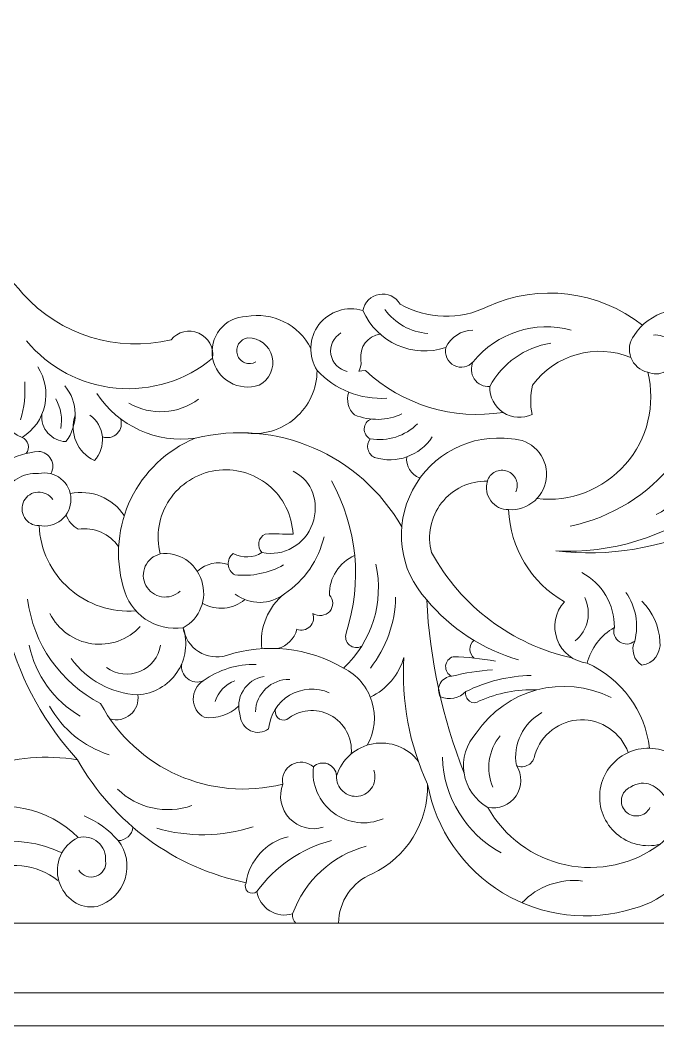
# Model space of a CAD drawing. Header units: millimetres. Extents: x 4868 to 5114, y 1819 to 2091.
# Drawn here: x 4953 to 4991.7, y 1968.7 to 2029.7 of the extents above; entities that cross this region are included whole.
import ezdxf

# ---------------------------------------------------------------- set-up
doc = ezdxf.new("R2010")
doc.units = ezdxf.units.MM
doc.header["$MEASUREMENT"] = 0
doc.layers.add('SITARA ALL', color=18, linetype='Continuous', true_color=0x000000)

msp = doc.modelspace()

# ---------------------------------------------------------------- linework, layer by layer
at = {"layer": 'SITARA ALL', "lineweight": 9}
for points, knots in [([(4869.73, 2090.695), (4869.73, 2090.695), (5113.73, 2090.695), (5113.73, 2090.695), (5113.73, 2090.695), (5113.73, 1968.695), (5113.73, 1968.695), (5113.73, 1968.695), (4869.73, 1968.695), (4869.73, 1968.695), (4869.73, 1968.695), (4869.73, 2090.695), (4869.73, 2090.695)], [0, 0, 0, 0, 0.25, 0.25, 0.25, 0.5, 0.5, 0.5, 0.75, 0.75, 0.75, 1, 1, 1, 1]), ([(5094.771, 2004.786), (5094.771, 2004.786), (5094.771, 1999.964), (5094.771, 1999.964), (5094.771, 1999.964), (5111.73, 1999.964), (5111.73, 1999.964), (5111.73, 1999.964), (5111.73, 2088.695), (5111.73, 2088.695), (5111.73, 2088.695), (4911.73, 2088.695), (4911.73, 2088.695), (4911.73, 2088.695), (4911.73, 2070.506), (4911.73, 2070.506), (4911.73, 2070.506), (4911.73, 2054.471), (4911.73, 2054.471), (4914.204, 2052.694), (4917.278, 2051.965), (4920.286, 2052.441), (4924.31, 2052.737), (4928.354, 2052.229), (4932.179, 2050.947), (4935.232, 2049.904), (4938.3, 2048.907), (4941.384, 2047.956), (4946.814, 2046.225), (4952.709, 2048.526), (4955.52, 2053.484), (4956.196, 2054.515), (4956.406, 2055.783), (4956.1, 2056.977), (4955.794, 2058.171), (4955.006, 2059.178), (4953.918, 2059.757), (4952.83, 2060.336), (4951.548, 2060.431), (4950.387, 2060.018), (4949.226, 2059.605), (4948.294, 2058.729), (4947.816, 2057.593), (4947.547, 2056.831), (4947.642, 2055.989), (4948.075, 2055.307), (4948.507, 2054.624), (4949.223, 2054.179), (4950.027, 2054.097), (4950.83, 2054.016), (4951.626, 2054.307), (4952.187, 2054.888), (4952.748, 2055.469), (4953.012, 2056.27), (4952.902, 2057.07), (4952.939, 2057.535), (4952.722, 2057.984), (4952.334, 2058.243), (4951.946, 2058.502), (4951.453, 2058.534), (4951.037, 2058.323), (4950.621, 2058.111), (4950.352, 2057.691), (4950.334, 2057.225), (4950.315, 2056.759), (4950.545, 2056.322), (4950.943, 2056.078)], [0, 0, 0, 0, 0.043478, 0.043478, 0.043478, 0.086957, 0.086957, 0.086957, 0.130435, 0.130435, 0.130435, 0.173913, 0.173913, 0.173913, 0.217391, 0.217391, 0.217391, 0.26087, 0.26087, 0.26087, 0.304348, 0.304348, 0.304348, 0.347826, 0.347826, 0.347826, 0.391304, 0.391304, 0.391304, 0.434783, 0.434783, 0.434783, 0.478261, 0.478261, 0.478261, 0.521739, 0.521739, 0.521739, 0.565217, 0.565217, 0.565217, 0.608696, 0.608696, 0.608696, 0.652174, 0.652174, 0.652174, 0.695652, 0.695652, 0.695652, 0.73913, 0.73913, 0.73913, 0.782609, 0.782609, 0.782609, 0.826087, 0.826087, 0.826087, 0.869565, 0.869565, 0.869565, 0.913043, 0.913043, 0.913043, 1, 1, 1, 1]), ([(4888.688, 2054.604), (4888.688, 2054.604), (4888.688, 2059.426), (4888.688, 2059.426), (4888.688, 2059.426), (4871.73, 2059.426), (4871.73, 2059.426), (4871.73, 2059.426), (4871.73, 1970.695), (4871.73, 1970.695), (4871.73, 1970.695), (5071.73, 1970.695), (5071.73, 1970.695), (5071.73, 1970.695), (5071.73, 1988.884), (5071.73, 1988.884), (5071.73, 1988.884), (5071.73, 2004.92), (5071.73, 2004.92), (5069.255, 2006.696), (5066.182, 2007.425), (5063.173, 2006.949), (5059.149, 2006.653), (5055.106, 2007.161), (5051.28, 2008.443), (5048.227, 2009.487), (5045.159, 2010.484), (5042.075, 2011.434), (5036.645, 2013.166), (5030.75, 2010.864), (5027.939, 2005.906), (5027.264, 2004.875), (5027.053, 2003.607), (5027.359, 2002.413), (5027.665, 2001.219), (5028.453, 2000.212), (5029.541, 1999.633), (5030.629, 1999.054), (5031.911, 1998.959), (5033.072, 1999.372), (5034.234, 1999.785), (5035.165, 2000.661), (5035.643, 2001.797), (5035.912, 2002.559), (5035.817, 2003.402), (5035.384, 2004.084), (5034.952, 2004.766), (5034.236, 2005.211), (5033.433, 2005.293), (5032.629, 2005.375), (5031.833, 2005.083), (5031.272, 2004.502), (5030.711, 2003.921), (5030.447, 2003.12), (5030.557, 2002.32), (5030.52, 2001.855), (5030.738, 2001.406), (5031.125, 2001.147), (5031.513, 2000.888), (5032.006, 2000.856), (5032.422, 2001.067), (5032.838, 2001.279), (5033.107, 2001.699), (5033.126, 2002.165), (5033.144, 2002.631), (5032.914, 2003.068), (5032.516, 2003.312)], [0, 0, 0, 0, 0.043478, 0.043478, 0.043478, 0.086957, 0.086957, 0.086957, 0.130435, 0.130435, 0.130435, 0.173913, 0.173913, 0.173913, 0.217391, 0.217391, 0.217391, 0.26087, 0.26087, 0.26087, 0.304348, 0.304348, 0.304348, 0.347826, 0.347826, 0.347826, 0.391304, 0.391304, 0.391304, 0.434783, 0.434783, 0.434783, 0.478261, 0.478261, 0.478261, 0.521739, 0.521739, 0.521739, 0.565217, 0.565217, 0.565217, 0.608696, 0.608696, 0.608696, 0.652174, 0.652174, 0.652174, 0.695652, 0.695652, 0.695652, 0.73913, 0.73913, 0.73913, 0.782609, 0.782609, 0.782609, 0.826087, 0.826087, 0.826087, 0.869565, 0.869565, 0.869565, 0.913043, 0.913043, 0.913043, 1, 1, 1, 1]), ([(4953.363, 2010.249), (4954.721, 2008.607), (4956.677, 2007.574), (4958.799, 2007.376), (4960.921, 2007.179), (4963.027, 2007.828), (4964.665, 2009.191), (4964.756, 2009.83), (4964.409, 2010.451), (4963.816, 2010.707), (4963.224, 2010.964), (4962.548, 2010.81), (4962.145, 2010.305), (4958.859, 2009.512), (4955.4, 2010.587), (4953.14, 2013.101), (4951.929, 2014.77), (4949.665, 2015.277), (4947.856, 2014.285), (4946.048, 2013.293), (4945.165, 2011.377), (4945.922, 2009.458), (4946.263, 2008.845), (4946.842, 2008.401), (4947.522, 2008.23), (4948.202, 2008.06), (4948.919, 2008.176), (4949.509, 2008.555), (4950.099, 2008.935), (4950.505, 2009.541), (4950.632, 2010.23), (4950.759, 2010.92), (4950.597, 2011.628), (4950.181, 2012.193), (4949.886, 2012.49), (4949.476, 2012.645), (4949.058, 2012.618), (4948.64, 2012.59), (4948.256, 2012.385), (4948.003, 2012.051), (4947.749, 2011.717), (4947.653, 2011.29), (4947.739, 2010.88), (4947.824, 2010.47), (4948.081, 2010.118), (4948.447, 2009.914)], [0, 0, 0, 0, 0.0625, 0.0625, 0.0625, 0.125, 0.125, 0.125, 0.1875, 0.1875, 0.1875, 0.25, 0.25, 0.25, 0.3125, 0.3125, 0.3125, 0.375, 0.375, 0.375, 0.4375, 0.4375, 0.4375, 0.5, 0.5, 0.5, 0.5625, 0.5625, 0.5625, 0.625, 0.625, 0.625, 0.6875, 0.6875, 0.6875, 0.75, 0.75, 0.75, 0.8125, 0.8125, 0.8125, 0.875, 0.875, 0.875, 1, 1, 1, 1]), ([(4990.758, 2011.19), (4988.083, 2013.289), (4984.466, 2013.728), (4981.368, 2012.328), (4979.678, 2011.491), (4977.683, 2011.547), (4976.042, 2012.475), (4975.783, 2012.918), (4975.276, 2013.151), (4974.772, 2013.061), (4974.267, 2012.971), (4973.875, 2012.587), (4973.786, 2012.082), (4974.639, 2010.149), (4976.815, 2009.176), (4978.823, 2009.834)], [0, 0, 0, 0, 0.166667, 0.166667, 0.166667, 0.333333, 0.333333, 0.333333, 0.5, 0.5, 0.5, 0.666667, 0.666667, 0.666667, 1, 1, 1, 1]), ([(4994.605, 2011.83), (4993.039, 2012.544), (4991.188, 2012.013), (4990.242, 2010.575), (4989.956, 2010.187), (4989.885, 2009.681), (4990.055, 2009.23), (4990.224, 2008.779), (4990.606, 2008.445), (4991.077, 2008.342), (4991.414, 2008.19), (4991.803, 2008.205), (4992.128, 2008.381), (4992.453, 2008.558), (4992.676, 2008.873), (4992.732, 2009.239), (4992.788, 2009.604), (4992.67, 2009.975), (4992.413, 2010.24), (4992.156, 2010.506), (4991.792, 2010.637), (4991.425, 2010.593)], [0, 0, 0, 0, 0.125, 0.125, 0.125, 0.25, 0.25, 0.25, 0.375, 0.375, 0.375, 0.5, 0.5, 0.5, 0.625, 0.625, 0.625, 0.75, 0.75, 0.75, 1, 1, 1, 1]), ([(4970.628, 2009.775), (4969.897, 2011.225), (4968.3, 2012.019), (4966.704, 2011.724), (4966.079, 2011.704), (4965.493, 2011.412), (4965.101, 2010.924), (4964.71, 2010.437), (4964.55, 2009.806), (4964.665, 2009.191), (4964.78, 2008.576), (4965.158, 2008.042), (4965.7, 2007.729), (4966.241, 2007.416), (4966.889, 2007.355), (4967.479, 2007.562), (4968.114, 2007.877), (4968.443, 2008.591), (4968.271, 2009.278), (4968.098, 2009.965), (4967.509, 2010.44), (4966.801, 2010.417), (4966.57, 2010.387), (4966.365, 2010.255), (4966.241, 2010.057), (4966.118, 2009.86), (4966.089, 2009.618), (4966.163, 2009.398), (4966.237, 2009.177), (4966.406, 2009), (4966.623, 2008.917), (4966.841, 2008.833), (4967.083, 2008.851), (4967.286, 2008.966)], [0, 0, 0, 0, 0.083333, 0.083333, 0.083333, 0.166667, 0.166667, 0.166667, 0.25, 0.25, 0.25, 0.333333, 0.333333, 0.333333, 0.416667, 0.416667, 0.416667, 0.5, 0.5, 0.5, 0.583333, 0.583333, 0.583333, 0.666667, 0.666667, 0.666667, 0.75, 0.75, 0.75, 0.833333, 0.833333, 0.833333, 1, 1, 1, 1]), ([(4966.596, 2004.665), (4967.7, 2004.497), (4968.823, 2004.819), (4969.67, 2005.547), (4970.517, 2006.275), (4971.004, 2007.33), (4971.004, 2008.447), (4970.456, 2009.306), (4970.501, 2010.416), (4971.117, 2011.229), (4971.732, 2012.041), (4972.81, 2012.377), (4973.786, 2012.082)], [0, 0, 0, 0, 0.2, 0.2, 0.2, 0.4, 0.4, 0.4, 0.6, 0.6, 0.6, 1, 1, 1, 1]), ([(4972.455, 2010.721), (4972, 2010.455), (4971.757, 2009.935), (4971.845, 2009.415), (4971.933, 2008.895), (4972.322, 2008.486), (4972.84, 2008.384)], [0, 0, 0, 0, 0.333333, 0.333333, 0.333333, 1, 1, 1, 1]), ([(4974.831, 2010.655), (4974.079, 2010.547), (4973.556, 2009.852), (4973.66, 2009.099), (4973.765, 2008.347), (4973.181, 2008.346), (4973.934, 2008.447), (4976.183, 2006.357), (4979.267, 2005.418), (4982.299, 2005.902)], [0, 0, 0, 0, 0.25, 0.25, 0.25, 0.5, 0.5, 0.5, 1, 1, 1, 1]), ([(4980.451, 2010.898), (4979.75, 2010.879), (4979.121, 2010.468), (4978.823, 2009.834), (4978.719, 2009.4), (4978.927, 2008.952), (4979.326, 2008.752), (4979.724, 2008.551), (4980.194, 2008.635), (4980.48, 2008.977), (4980.314, 2008.641), (4980.341, 2008.242), (4980.549, 2007.931), (4980.758, 2007.62), (4981.113, 2007.443), (4981.486, 2007.469), (4982.237, 2008.879), (4983.608, 2009.853), (4985.185, 2010.1)], [0, 0, 0, 0, 0.142857, 0.142857, 0.142857, 0.285714, 0.285714, 0.285714, 0.428571, 0.428571, 0.428571, 0.571429, 0.571429, 0.571429, 0.714286, 0.714286, 0.714286, 1, 1, 1, 1]), ([(4990.053, 2009.231), (4987.916, 2010.111), (4985.456, 2009.422), (4984.09, 2007.558), (4983.94, 2006.978), (4983.929, 2006.37), (4984.061, 2005.785), (4983.495, 2005.512), (4982.827, 2005.556), (4982.301, 2005.899), (4981.774, 2006.242), (4981.466, 2006.841), (4981.486, 2007.469)], [0, 0, 0, 0, 0.2, 0.2, 0.2, 0.4, 0.4, 0.4, 0.6, 0.6, 0.6, 1, 1, 1, 1]), ([(4991.596, 1999.702), (4994.905, 2001.579), (4997.185, 2004.852), (4997.795, 2008.608), (4997.955, 2009.154), (4998.484, 2009.505), (4999.048, 2009.44), (4999.613, 2009.376), (5000.051, 2008.86), (5000.083, 2008.293), (4998.436, 2001.668), (4992.309, 1997.142), (4985.491, 1997.501), (4991.959, 1996.736), (4998.29, 1999.732), (5001.792, 2005.223)], [0, 0, 0, 0, 0.166667, 0.166667, 0.166667, 0.333333, 0.333333, 0.333333, 0.5, 0.5, 0.5, 0.666667, 0.666667, 0.666667, 1, 1, 1, 1]), ([(4953.354, 2003.41), (4953.472, 2003.567), (4953.511, 2003.769), (4953.462, 2003.959), (4953.413, 2004.148), (4953.281, 2004.305), (4953.101, 2004.384), (4953.801, 2004.823), (4954.294, 2005.524), (4954.471, 2006.33), (4954.648, 2007.137), (4954.496, 2007.977), (4954.045, 2008.668)], [0, 0, 0, 0, 0.2, 0.2, 0.2, 0.4, 0.4, 0.4, 0.6, 0.6, 0.6, 1, 1, 1, 1]), ([(4984.348, 2000.672), (4986.373, 2000.443), (4988.381, 2001.221), (4989.722, 2002.755), (4991.064, 2004.288), (4991.573, 2006.366), (4991.077, 2008.342)], [0, 0, 0, 0, 0.333333, 0.333333, 0.333333, 1, 1, 1, 1]), ([(4954.298, 2005.785), (4954.258, 2005.37), (4954.391, 2004.957), (4954.667, 2004.644), (4954.943, 2004.331), (4955.334, 2004.147), (4955.751, 2004.134), (4956.532, 2005.132), (4956.508, 2006.539), (4955.69, 2007.507)], [0, 0, 0, 0, 0.25, 0.25, 0.25, 0.5, 0.5, 0.5, 1, 1, 1, 1]), ([(4957.639, 2007.046), (4958.942, 2005.067), (4961.263, 2004.014), (4963.61, 2004.338), (4960.07, 2002.879), (4958.188, 1999.002), (4959.241, 1995.321), (4959.627, 1993.673), (4961.207, 1992.595), (4962.881, 1992.839), (4963.179, 1991.926), (4963.038, 1990.927), (4962.5, 1990.132), (4961.962, 1989.337), (4961.08, 1988.834), (4960.121, 1988.772), (4960.193, 1988.323), (4960.026, 1987.869), (4959.681, 1987.574), (4959.336, 1987.278), (4958.858, 1987.185), (4958.425, 1987.325)], [0, 0, 0, 0, 0.125, 0.125, 0.125, 0.25, 0.25, 0.25, 0.375, 0.375, 0.375, 0.5, 0.5, 0.5, 0.625, 0.625, 0.625, 0.75, 0.75, 0.75, 1, 1, 1, 1]), ([(4972.93, 2007.127), (4972.758, 2006.638), (4972.898, 2006.093), (4973.285, 2005.747), (4974.21, 2005.373), (4975.248, 2005.394), (4976.157, 2005.807)], [0, 0, 0, 0, 0.333333, 0.333333, 0.333333, 1, 1, 1, 1]), ([(4956.32, 2005.735), (4955.95, 2004.653), (4956.45, 2003.467), (4957.485, 2002.98), (4957.846, 2003.37), (4958.023, 2003.896), (4957.97, 2004.425), (4957.917, 2004.954), (4957.642, 2005.434), (4957.211, 2005.745)], [0, 0, 0, 0, 0.25, 0.25, 0.25, 0.5, 0.5, 0.5, 1, 1, 1, 1]), ([(4957.971, 2004.424), (4958.285, 2004.306), (4958.639, 2004.384), (4958.875, 2004.622), (4959.111, 2004.86), (4959.187, 2005.21), (4959.067, 2005.522)], [0, 0, 0, 0, 0.333333, 0.333333, 0.333333, 1, 1, 1, 1]), ([(4974.29, 2005.499), (4974.046, 2005.406), (4973.881, 2005.177), (4973.869, 2004.915), (4973.857, 2004.654), (4973.998, 2004.413), (4974.232, 2004.298), (4974.093, 2004.121), (4974.042, 2003.889), (4974.094, 2003.669), (4974.146, 2003.449), (4974.295, 2003.266), (4974.499, 2003.17), (4975.812, 2002.763), (4977.234, 2003.268), (4977.994, 2004.413)], [0, 0, 0, 0, 0.166667, 0.166667, 0.166667, 0.333333, 0.333333, 0.333333, 0.5, 0.5, 0.5, 0.666667, 0.666667, 0.666667, 1, 1, 1, 1]), ([(4983.077, 2001.088), (4983.181, 2001.322), (4983.184, 2001.59), (4983.084, 2001.826), (4982.985, 2002.063), (4982.793, 2002.247), (4982.552, 2002.337), (4982.312, 2002.426), (4982.045, 2002.412), (4981.815, 2002.298), (4981.585, 2002.184), (4981.413, 2001.981), (4981.339, 2001.735), (4981.215, 2001.327), (4981.293, 2000.884), (4981.549, 2000.543), (4981.805, 2000.201), (4982.205, 2000.002), (4982.631, 2000.006), (4983.211, 1999.964), (4983.783, 2000.159), (4984.217, 2000.546), (4984.651, 2000.933), (4984.909, 2001.477), (4984.933, 2002.058), (4984.957, 2002.638), (4984.745, 2003.204), (4984.345, 2003.626), (4983.944, 2004.048), (4983.393, 2004.289), (4982.812, 2004.295), (4980.355, 2004.634), (4977.95, 2003.393), (4976.803, 2001.195), (4975.655, 1998.996), (4975.974, 1996.356), (4977.658, 1994.535), (4979.112, 1992.789), (4981.056, 1991.521), (4983.239, 1990.892)], [0, 0, 0, 0, 0.071429, 0.071429, 0.071429, 0.142857, 0.142857, 0.142857, 0.214286, 0.214286, 0.214286, 0.285714, 0.285714, 0.285714, 0.357143, 0.357143, 0.357143, 0.428571, 0.428571, 0.428571, 0.5, 0.5, 0.5, 0.571429, 0.571429, 0.571429, 0.642857, 0.642857, 0.642857, 0.714286, 0.714286, 0.714286, 0.785714, 0.785714, 0.785714, 0.857143, 0.857143, 0.857143, 1, 1, 1, 1]), ([(4954.846, 2002.186), (4954.998, 2002.459), (4954.999, 2002.792), (4954.849, 2003.066), (4954.699, 2003.341), (4954.422, 2003.519), (4954.109, 2003.539), (4952.673, 2003.398), (4951.354, 2002.687), (4950.449, 2001.563), (4947.952, 1998.77), (4947.194, 1994.833), (4948.482, 1991.314), (4948.98, 1991.349), (4949.462, 1991.136), (4949.77, 1990.744), (4950.078, 1990.353), (4950.171, 1989.83), (4950.02, 1989.355), (4949.869, 1988.88), (4949.493, 1988.511), (4949.015, 1988.369), (4948.537, 1988.227), (4948.017, 1988.334), (4947.631, 1988.649), (4945.173, 1990.988), (4944.82, 1994.787), (4946.8, 1997.543)], [0, 0, 0, 0, 0.1, 0.1, 0.1, 0.2, 0.2, 0.2, 0.3, 0.3, 0.3, 0.4, 0.4, 0.4, 0.5, 0.5, 0.5, 0.6, 0.6, 0.6, 0.7, 0.7, 0.7, 0.8, 0.8, 0.8, 1, 1, 1, 1]), ([(4954.125, 1999.041), (4954.602, 1998.944), (4955.098, 1999.067), (4955.474, 1999.377), (4955.85, 1999.687), (4956.066, 2000.147), (4956.062, 2000.634), (4956.058, 2001.121), (4955.834, 2001.58), (4955.453, 2001.883), (4955.072, 2002.187), (4954.577, 2002.303), (4954.102, 2002.198), (4953.158, 2002.272), (4952.275, 2001.729), (4951.916, 2000.853), (4950.825, 1995.094), (4952.506, 1989.162), (4956.46, 1984.836)], [0, 0, 0, 0, 0.142857, 0.142857, 0.142857, 0.285714, 0.285714, 0.285714, 0.428571, 0.428571, 0.428571, 0.571429, 0.571429, 0.571429, 0.714286, 0.714286, 0.714286, 1, 1, 1, 1]), ([(4967.657, 1997.407), (4967.5, 1997.568), (4967.43, 1997.795), (4967.469, 1998.017), (4967.508, 1998.238), (4967.652, 1998.429), (4967.854, 1998.527), (4968.417, 1998.533), (4968.98, 1998.53), (4969.542, 1998.517), (4969.487, 1999.675), (4968.944, 2000.756), (4968.048, 2001.491), (4967.152, 2002.226), (4965.992, 2002.549), (4964.846, 2002.377), (4963.7, 2002.206), (4962.679, 2001.557), (4962.038, 2000.592), (4961.396, 1999.626), (4961.191, 1998.441), (4961.477, 1997.317), (4961.076, 1997.223), (4960.743, 1996.947), (4960.573, 1996.572), (4960.404, 1996.196), (4960.418, 1995.766), (4960.612, 1995.404), (4960.807, 1995.041), (4961.159, 1994.789), (4961.565, 1994.722), (4961.971, 1994.655), (4962.383, 1994.779), (4962.684, 1995.06)], [0, 0, 0, 0, 0.083333, 0.083333, 0.083333, 0.166667, 0.166667, 0.166667, 0.25, 0.25, 0.25, 0.333333, 0.333333, 0.333333, 0.416667, 0.416667, 0.416667, 0.5, 0.5, 0.5, 0.583333, 0.583333, 0.583333, 0.666667, 0.666667, 0.666667, 0.75, 0.75, 0.75, 0.833333, 0.833333, 0.833333, 1, 1, 1, 1]), ([(4968.973, 1996.653), (4968.071, 1996.152), (4967.035, 1995.941), (4966.008, 1996.049), (4965.777, 1996.176), (4965.627, 1996.411), (4965.608, 1996.673), (4965.59, 1996.935), (4965.707, 1997.19), (4965.917, 1997.349), (4966.463, 1997.043), (4967.133, 1997.065), (4967.657, 1997.407), (4968.974, 1997.133), (4970.289, 1997.882), (4970.726, 1999.153), (4971.164, 2000.425), (4970.749, 2001.737), (4969.542, 2002.332)], [0, 0, 0, 0, 0.142857, 0.142857, 0.142857, 0.285714, 0.285714, 0.285714, 0.428571, 0.428571, 0.428571, 0.571429, 0.571429, 0.571429, 0.714286, 0.714286, 0.714286, 1, 1, 1, 1]), ([(4973.706, 1991.718), (4973.468, 1991.591), (4973.176, 1991.621), (4972.969, 1991.795), (4972.762, 1991.97), (4972.683, 1992.257), (4972.769, 1992.514), (4973.77, 1995.584), (4973.446, 1998.93), (4971.872, 2001.75)], [0, 0, 0, 0, 0.25, 0.25, 0.25, 0.5, 0.5, 0.5, 1, 1, 1, 1]), ([(4981.339, 2001.735), (4980.256, 2001.757), (4979.227, 2001.267), (4978.561, 2000.413), (4977.896, 1999.559), (4977.67, 1998.448), (4977.957, 1997.404), (4979.737, 1994.142), (4982.842, 1991.814), (4986.472, 1991.02)], [0, 0, 0, 0, 0.25, 0.25, 0.25, 0.5, 0.5, 0.5, 1, 1, 1, 1]), ([(4954.955, 2000.615), (4954.757, 2000.915), (4954.415, 2001.088), (4954.056, 2001.07), (4953.696, 2001.052), (4953.375, 2000.849), (4953.208, 2000.531), (4953.041, 2000.212), (4953.054, 1999.829), (4953.243, 1999.523), (4953.432, 1999.217), (4953.765, 1999.034), (4954.125, 1999.041), (4954.195, 1997.566), (4954.861, 1996.183), (4955.97, 1995.208), (4957.08, 1994.234), (4958.53, 1993.751), (4960.002, 1993.872)], [0, 0, 0, 0, 0.142857, 0.142857, 0.142857, 0.285714, 0.285714, 0.285714, 0.428571, 0.428571, 0.428571, 0.571429, 0.571429, 0.571429, 0.714286, 0.714286, 0.714286, 1, 1, 1, 1]), ([(4958.961, 1997.747), (4958.418, 1998.547), (4957.465, 1998.965), (4956.509, 1998.82), (4956.151, 1998.997), (4955.884, 1999.317), (4955.773, 1999.7)], [0, 0, 0, 0, 0.333333, 0.333333, 0.333333, 1, 1, 1, 1]), ([(4982.631, 2000.006), (4982.718, 1997.684), (4983.996, 1995.572), (4986.015, 1994.42), (4985.452, 1993.799), (4985.283, 1992.916), (4985.576, 1992.13), (4985.869, 1991.345), (4986.565, 1990.79), (4987.398, 1990.689), (4987.634, 1991.604), (4988.229, 1992.386), (4989.048, 1992.858), (4988.947, 1992.529), (4989.076, 1992.173), (4989.364, 1991.984), (4989.652, 1991.795), (4990.021, 1991.812), (4990.283, 1992.036), (4990.554, 1993.045), (4990.36, 1994.122), (4989.754, 1994.974)], [0, 0, 0, 0, 0.125, 0.125, 0.125, 0.25, 0.25, 0.25, 0.375, 0.375, 0.375, 0.5, 0.5, 0.5, 0.625, 0.625, 0.625, 0.75, 0.75, 0.75, 1, 1, 1, 1]), ([(4974.048, 1985.724), (4974.5, 1986.53), (4974.603, 1987.486), (4974.331, 1988.369), (4974.06, 1989.252), (4973.443, 1989.983), (4972.616, 1990.396), (4970.463, 1991.656), (4967.876, 1991.934), (4965.504, 1991.159), (4964.931, 1990.987), (4964.312, 1991.073), (4963.808, 1991.396), (4963.304, 1991.718), (4962.965, 1992.247), (4962.881, 1992.839), (4963.893, 1993.396), (4964.363, 1994.597), (4963.998, 1995.693), (4963.633, 1996.789), (4962.621, 1997.479), (4961.477, 1997.317)], [0, 0, 0, 0, 0.125, 0.125, 0.125, 0.25, 0.25, 0.25, 0.375, 0.375, 0.375, 0.5, 0.5, 0.5, 0.625, 0.625, 0.625, 0.75, 0.75, 0.75, 1, 1, 1, 1]), ([(4973.285, 1997.226), (4972.333, 1996.814), (4971.728, 1995.864), (4971.759, 1994.827), (4972.011, 1994.545), (4972.016, 1994.121), (4971.772, 1993.833), (4971.527, 1993.545), (4971.062, 1993.513), (4970.743, 1993.715), (4970.849, 1993.44), (4970.784, 1993.128), (4970.576, 1992.919), (4970.368, 1992.71), (4970.052, 1992.644), (4969.776, 1992.749), (4969.64, 1992.17), (4969.188, 1991.718), (4968.609, 1991.581)], [0, 0, 0, 0, 0.142857, 0.142857, 0.142857, 0.285714, 0.285714, 0.285714, 0.428571, 0.428571, 0.428571, 0.571429, 0.571429, 0.571429, 0.714286, 0.714286, 0.714286, 1, 1, 1, 1]), ([(4966.038, 1994.87), (4966.929, 1994.206), (4968.153, 1994.22), (4969.027, 1994.907), (4968.023, 1994.107), (4967.5, 1992.848), (4967.643, 1991.572)], [0, 0, 0, 0, 0.333333, 0.333333, 0.333333, 1, 1, 1, 1]), ([(4953.433, 1994.579), (4953.77, 1991.864), (4955.428, 1989.494), (4957.863, 1988.248), (4959.995, 1984.277), (4964.545, 1982.261), (4968.917, 1983.358)], [0, 0, 0, 0, 0.333333, 0.333333, 0.333333, 1, 1, 1, 1]), ([(4990.283, 1992.036), (4990.034, 1991.505), (4990.224, 1990.872), (4990.724, 1990.567), (4991.42, 1990.669), (4991.905, 1991.309), (4991.813, 1992.006), (4991.771, 1992.928), (4991.383, 1993.799), (4990.724, 1994.445)], [0, 0, 0, 0, 0.25, 0.25, 0.25, 0.5, 0.5, 0.5, 1, 1, 1, 1]), ([(4954.789, 1993.706), (4955.283, 1992.716), (4956.233, 1992.031), (4957.33, 1991.876), (4958.426, 1991.722), (4959.522, 1992.109), (4960.272, 1992.924)], [0, 0, 0, 0, 0.333333, 0.333333, 0.333333, 1, 1, 1, 1]), ([(4958.223, 1990.427), (4958.812, 1990.006), (4959.575, 1989.918), (4960.244, 1990.195), (4960.912, 1990.472), (4961.389, 1991.067), (4961.507, 1991.781)], [0, 0, 0, 0, 0.333333, 0.333333, 0.333333, 1, 1, 1, 1]), ([(4980.521, 1992.077), (4980.36, 1991.942), (4980.27, 1991.74), (4980.276, 1991.53), (4980.281, 1991.32), (4980.381, 1991.124), (4980.549, 1990.997)], [0, 0, 0, 0, 0.333333, 0.333333, 0.333333, 1, 1, 1, 1]), ([(4974.239, 1988.632), (4975.227, 1989.116), (4975.965, 1989.991), (4976.275, 1991.046), (4976.106, 1988.405), (4976.6, 1985.765), (4977.714, 1983.364), (4977.763, 1981.046), (4976.446, 1978.913), (4974.352, 1977.917), (4973.126, 1977.42), (4972.318, 1976.238), (4972.303, 1974.916)], [0, 0, 0, 0, 0.2, 0.2, 0.2, 0.4, 0.4, 0.4, 0.6, 0.6, 0.6, 1, 1, 1, 1]), ([(4981.826, 1990.819), (4980.979, 1990.967), (4980.123, 1991.057), (4979.264, 1991.087), (4979.009, 1991.011), (4978.828, 1990.785), (4978.809, 1990.52), (4978.79, 1990.254), (4978.933, 1990.008), (4979.174, 1989.897), (4978.883, 1989.883), (4978.62, 1989.719), (4978.48, 1989.463), (4978.34, 1989.207), (4978.343, 1988.899), (4978.489, 1988.647), (4979.024, 1988.434), (4979.635, 1988.563), (4980.038, 1988.974), (4979.975, 1988.753), (4980.062, 1988.516), (4980.253, 1988.388), (4980.445, 1988.26), (4980.692, 1988.266), (4980.872, 1988.409), (4981.964, 1988.892), (4983.153, 1989.118), (4984.347, 1989.068)], [0, 0, 0, 0, 0.1, 0.1, 0.1, 0.2, 0.2, 0.2, 0.3, 0.3, 0.3, 0.4, 0.4, 0.4, 0.5, 0.5, 0.5, 0.6, 0.6, 0.6, 0.7, 0.7, 0.7, 0.8, 0.8, 0.8, 1, 1, 1, 1]), ([(4967.313, 1990.612), (4966.158, 1990.647), (4965.024, 1990.298), (4964.088, 1989.619), (4963.768, 1989.492), (4963.404, 1989.546), (4963.135, 1989.761), (4962.865, 1989.976), (4962.733, 1990.323), (4962.787, 1990.664)], [0, 0, 0, 0, 0.25, 0.25, 0.25, 0.5, 0.5, 0.5, 1, 1, 1, 1]), ([(4967.786, 1989.88), (4967.255, 1989.798), (4966.788, 1989.485), (4966.51, 1989.026), (4966.232, 1988.566), (4966.17, 1988.011), (4966.342, 1987.502), (4966.371, 1987.109), (4966.612, 1986.761), (4966.97, 1986.596), (4967.329, 1986.43), (4967.745, 1986.469), (4968.064, 1986.702), (4968.132, 1987.55), (4968.605, 1988.312), (4969.335, 1988.749), (4970.065, 1989.185), (4970.966, 1989.239), (4971.745, 1988.898)], [0, 0, 0, 0, 0.142857, 0.142857, 0.142857, 0.285714, 0.285714, 0.285714, 0.428571, 0.428571, 0.428571, 0.571429, 0.571429, 0.571429, 0.714286, 0.714286, 0.714286, 1, 1, 1, 1]), ([(4988.848, 1988.616), (4985.958, 1990.044), (4982.461, 1989.119), (4980.661, 1986.445), (4980.06, 1985.79), (4979.791, 1984.896), (4979.93, 1984.018), (4980.07, 1983.14), (4980.598, 1982.376), (4981.373, 1981.94), (4982.374, 1980.153), (4984.097, 1978.884), (4986.101, 1978.458), (4988.105, 1978.032), (4990.186, 1978.484), (4991.827, 1979.709), (4992.67, 1980.346), (4992.865, 1981.531), (4992.271, 1982.404), (4991.677, 1983.277), (4990.923, 1983.724), (4990.021, 1983.174), (4989.748, 1983.054), (4989.55, 1982.807), (4989.492, 1982.514), (4989.434, 1982.221), (4989.522, 1981.919), (4989.73, 1981.704), (4989.937, 1981.489), (4990.237, 1981.389), (4990.532, 1981.436), (4990.827, 1981.484), (4991.08, 1981.671), (4991.209, 1981.94)], [0, 0, 0, 0, 0.083333, 0.083333, 0.083333, 0.166667, 0.166667, 0.166667, 0.25, 0.25, 0.25, 0.333333, 0.333333, 0.333333, 0.416667, 0.416667, 0.416667, 0.5, 0.5, 0.5, 0.583333, 0.583333, 0.583333, 0.666667, 0.666667, 0.666667, 0.75, 0.75, 0.75, 0.833333, 0.833333, 0.833333, 1, 1, 1, 1]), ([(4964.088, 1989.619), (4963.705, 1989.377), (4963.478, 1988.95), (4963.49, 1988.496), (4963.502, 1988.043), (4963.749, 1987.631), (4964.145, 1987.41), (4964.915, 1987.3), (4965.692, 1987.556), (4966.247, 1988.102)], [0, 0, 0, 0, 0.25, 0.25, 0.25, 0.5, 0.5, 0.5, 1, 1, 1, 1]), ([(5067.509, 1988.884), (5067.509, 1988.884), (5067.509, 1974.916), (5067.509, 1974.916), (5067.509, 1974.916), (4875.956, 1974.916), (4875.956, 1974.916)], [0, 0, 0, 0, 0.333333, 0.333333, 0.333333, 1, 1, 1, 1]), ([(4968.505, 1987.96), (4968.421, 1987.769), (4968.461, 1987.545), (4968.606, 1987.395), (4968.752, 1987.245), (4968.97, 1987.197), (4969.164, 1987.275), (4969.911, 1987.885), (4970.951, 1987.989), (4971.805, 1987.54), (4972.658, 1987.09), (4973.159, 1986.157), (4973.079, 1985.196)], [0, 0, 0, 0, 0.2, 0.2, 0.2, 0.4, 0.4, 0.4, 0.6, 0.6, 0.6, 1, 1, 1, 1]), ([(4981.373, 1981.94), (4982.032, 1981.812), (4982.703, 1982.09), (4983.079, 1982.646), (4983.454, 1983.203), (4983.467, 1983.92), (4983.102, 1984.483), (4983.337, 1984.377), (4983.609, 1984.392), (4983.831, 1984.521), (4984.054, 1984.651), (4984.2, 1984.878), (4984.224, 1985.135), (4984.593, 1986.365), (4985.708, 1987.22), (4986.991, 1987.259), (4988.275, 1987.297), (4989.45, 1986.477), (4989.892, 1985.272)], [0, 0, 0, 0, 0.142857, 0.142857, 0.142857, 0.285714, 0.285714, 0.285714, 0.428571, 0.428571, 0.428571, 0.571429, 0.571429, 0.571429, 0.714286, 0.714286, 0.714286, 1, 1, 1, 1]), ([(4994.072, 1986.342), (4993.362, 1986.286), (4992.731, 1985.873), (4992.397, 1985.245), (4993.97, 1983.941), (4994.675, 1981.862), (4994.218, 1979.87), (4993.762, 1977.878), (4992.196, 1976.306), (4990.212, 1975.818), (4987.55, 1974.981), (4984.657, 1975.327), (4982.267, 1976.767), (4979.878, 1978.208), (4978.218, 1980.619), (4977.714, 1983.364)], [0, 0, 0, 0, 0.166667, 0.166667, 0.166667, 0.333333, 0.333333, 0.333333, 0.5, 0.5, 0.5, 0.666667, 0.666667, 0.666667, 1, 1, 1, 1]), ([(4977.153, 1984.738), (4976.507, 1985.58), (4975.446, 1985.992), (4974.401, 1985.806), (4973.357, 1985.621), (4972.507, 1984.881), (4972.19, 1983.868), (4972.165, 1984.191), (4971.956, 1984.471), (4971.653, 1984.585), (4971.35, 1984.7), (4971.012, 1984.633), (4970.779, 1984.408), (4970.66, 1983.327), (4971.124, 1982.263), (4971.998, 1981.615), (4972.873, 1980.967), (4974.015, 1980.829), (4975.015, 1981.258)], [0, 0, 0, 0, 0.142857, 0.142857, 0.142857, 0.285714, 0.285714, 0.285714, 0.428571, 0.428571, 0.428571, 0.571429, 0.571429, 0.571429, 0.714286, 0.714286, 0.714286, 1, 1, 1, 1]), ([(4992.397, 1985.245), (4991.528, 1985.661), (4990.51, 1985.628), (4989.669, 1985.157), (4988.829, 1984.685), (4988.271, 1983.841), (4988.174, 1982.882), (4988.077, 1981.923), (4988.452, 1980.977), (4989.181, 1980.346), (4989.909, 1979.715), (4990.892, 1979.476), (4991.827, 1979.709)], [0, 0, 0, 0, 0.2, 0.2, 0.2, 0.4, 0.4, 0.4, 0.6, 0.6, 0.6, 1, 1, 1, 1]), ([(4966.69, 1977.38), (4962.363, 1978.268), (4958.631, 1980.989), (4956.46, 1984.836), (4952.649, 1985.469), (4948.781, 1984.116), (4946.199, 1981.242)], [0, 0, 0, 0, 0.333333, 0.333333, 0.333333, 1, 1, 1, 1]), ([(4970.779, 1984.408), (4970.416, 1984.726), (4969.891, 1984.779), (4969.471, 1984.54), (4969.051, 1984.3), (4968.828, 1983.833), (4968.917, 1983.358), (4968.646, 1982.642), (4968.809, 1981.834), (4969.336, 1981.279), (4969.863, 1980.724), (4970.651, 1980.515), (4971.38, 1980.748)], [0, 0, 0, 0, 0.2, 0.2, 0.2, 0.4, 0.4, 0.4, 0.6, 0.6, 0.6, 1, 1, 1, 1]), ([(4972.19, 1983.868), (4972.165, 1983.515), (4972.301, 1983.169), (4972.56, 1982.929), (4972.819, 1982.688), (4973.172, 1982.577), (4973.522, 1982.629), (4973.873, 1982.681), (4974.18, 1982.888), (4974.359, 1983.194), (4974.538, 1983.5), (4974.569, 1983.868), (4974.443, 1984.198)], [0, 0, 0, 0, 0.2, 0.2, 0.2, 0.4, 0.4, 0.4, 0.6, 0.6, 0.6, 1, 1, 1, 1]), ([(4932.026, 1974.916), (4937.886, 1977.002), (4943.709, 1979.193), (4949.492, 1981.487), (4951.889, 1982.517), (4954.674, 1981.969), (4956.506, 1980.113), (4955.509, 1979.649), (4955.009, 1978.519), (4955.336, 1977.47), (4955.663, 1976.42), (4956.58, 1975.755), (4957.664, 1975.94), (4958.466, 1976.183), (4959.096, 1976.805), (4959.349, 1977.604), (4959.601, 1978.402), (4959.449, 1979.269), (4958.933, 1979.929), (4959.392, 1979.939), (4959.773, 1980.286), (4959.826, 1980.742)], [0, 0, 0, 0, 0.125, 0.125, 0.125, 0.25, 0.25, 0.25, 0.375, 0.375, 0.375, 0.5, 0.5, 0.5, 0.625, 0.625, 0.625, 0.75, 0.75, 0.75, 1, 1, 1, 1]), ([(4955.26, 1977.52), (4953.981, 1978.544), (4952.22, 1978.714), (4950.769, 1977.953), (4950.528, 1977.094), (4949.931, 1976.379), (4949.129, 1975.988), (4948.326, 1975.597), (4947.391, 1975.57), (4946.565, 1975.908), (4946.405, 1975.946), (4946.272, 1976.057), (4946.205, 1976.208), (4946.139, 1976.358), (4946.147, 1976.533), (4946.227, 1976.677), (4946.031, 1976.644), (4945.839, 1976.757), (4945.774, 1976.945), (4945.709, 1977.133), (4945.806, 1977.349), (4945.981, 1977.445), (4946.532, 1977.5), (4947.045, 1977.75), (4947.428, 1978.15), (4949.681, 1980.027), (4952.817, 1980.438), (4955.479, 1979.206)], [0, 0, 0, 0, 0.1, 0.1, 0.1, 0.2, 0.2, 0.2, 0.3, 0.3, 0.3, 0.4, 0.4, 0.4, 0.5, 0.5, 0.5, 0.6, 0.6, 0.6, 0.7, 0.7, 0.7, 0.8, 0.8, 0.8, 1, 1, 1, 1]), ([(4956.537, 1978.149), (4956.752, 1977.788), (4957.192, 1977.63), (4957.587, 1977.771), (4957.983, 1977.912), (4958.227, 1978.286), (4958.165, 1978.701), (4958.205, 1979.134), (4958.032, 1979.558), (4957.701, 1979.839), (4957.37, 1980.12), (4956.926, 1980.223), (4956.506, 1980.113)], [0, 0, 0, 0, 0.2, 0.2, 0.2, 0.4, 0.4, 0.4, 0.6, 0.6, 0.6, 1, 1, 1, 1]), ([(4969.243, 1980.17), (4967.905, 1979.843), (4966.897, 1978.742), (4966.69, 1977.38), (4966.591, 1977.194), (4966.64, 1976.964), (4966.805, 1976.834), (4966.971, 1976.704), (4967.193, 1976.701), (4967.351, 1976.84)], [0, 0, 0, 0, 0.25, 0.25, 0.25, 0.5, 0.5, 0.5, 1, 1, 1, 1]), ([(4971.887, 1979.93), (4970.057, 1979.469), (4968.45, 1978.375), (4967.351, 1976.84), (4967.43, 1976.358), (4967.714, 1975.932), (4968.129, 1975.674), (4968.544, 1975.415), (4969.048, 1975.346), (4969.516, 1975.487), (4969.486, 1975.275), (4969.559, 1975.063), (4969.714, 1974.916)], [0, 0, 0, 0, 0.2, 0.2, 0.2, 0.4, 0.4, 0.4, 0.6, 0.6, 0.6, 1, 1, 1, 1])]:
    msp.add_open_spline(points, degree=3, knots=knots, dxfattribs=at)
for points in [[(4975.117, 2012.141), (4975.73, 2011.299), (4976.682, 2010.769), (4977.721, 2010.693)], [(4986.428, 2010.898), (4984.239, 2011.483), (4981.912, 2010.733), (4980.48, 2008.977)], [(4986.358, 1999.004), (4991.47, 2000.057), (4995.105, 2004.594), (4995.005, 2009.812)], [(4971.004, 2008.447), (4972.09, 2007.277), (4973.643, 2006.658), (4975.236, 2006.762)], [(4953.01, 2005.447), (4953.227, 2006.197), (4953.309, 2006.979), (4953.254, 2007.757)], [(4951.692, 2006.369), (4951.728, 2005.486), (4952.28, 2004.709), (4953.101, 2004.384)], [(4955.446, 2004.924), (4955.557, 2005.539), (4955.449, 2006.173), (4955.142, 2006.717)], [(4959.583, 2006.464), (4960.915, 2005.692), (4962.577, 2005.787), (4963.811, 2006.706)], [(4976.139, 1998.964), (4973.633, 2003.358), (4968.52, 2005.554), (4963.61, 2004.338)], [(4974.232, 2004.298), (4975.282, 2004.124), (4976.351, 2004.465), (4977.105, 2005.215)], [(4976.445, 2003.207), (4976.383, 2002.65), (4976.706, 2002.122), (4977.231, 2001.926)], [(4959.3, 1999.646), (4958.58, 2000.717), (4957.285, 2001.245), (4956.021, 2000.981)], [(4969.027, 1994.907), (4970.241, 1995.71), (4971.101, 1996.946), (4971.43, 1998.364)], [(4965.609, 1996.674), (4964.963, 1996.898), (4964.248, 1996.745), (4963.75, 1996.277)], [(4972.616, 1990.396), (4974.332, 1992.003), (4975.076, 1994.392), (4974.573, 1996.689)], [(4989.048, 1992.858), (4989.075, 1994.252), (4988.311, 1995.54), (4987.074, 1996.183)], [(4964.066, 1994.308), (4964.888, 1993.861), (4965.899, 1993.954), (4966.623, 1994.547)], [(4974.239, 1990.396), (4975.207, 1991.619), (4975.744, 1993.127), (4975.767, 1994.687)], [(4977.658, 1994.535), (4977.843, 1990.93), (4978.609, 1987.38), (4979.928, 1984.021)], [(4986.662, 1992.041), (4987.45, 1992.678), (4987.694, 1993.774), (4987.251, 1994.685)], [(4953.531, 1991.784), (4953.902, 1989.975), (4955.029, 1988.411), (4956.629, 1987.488)], [(4956.084, 1990.968), (4957.032, 1989.666), (4958.513, 1988.86), (4960.121, 1988.772)], [(4991.182, 1985.536), (4990.918, 1987.802), (4989.481, 1989.76), (4987.398, 1990.689)], [(4981.647, 1990.283), (4980.812, 1990.237), (4979.984, 1990.108), (4979.174, 1989.897)], [(4984, 1989.956), (4982.624, 1989.917), (4981.273, 1989.582), (4980.038, 1988.974)], [(4966.009, 1989.631), (4965.442, 1989.409), (4965.002, 1988.948), (4964.808, 1988.371)], [(4969.342, 1989.712), (4968.227, 1989.735), (4967.3, 1988.861), (4967.261, 1987.746)], [(4954.764, 1988.089), (4955.548, 1986.682), (4956.838, 1985.629), (4958.374, 1985.144)], [(4984.65, 1987.694), (4983.502, 1987.062), (4982.88, 1985.774), (4983.102, 1984.483)], [(4982.12, 1986.296), (4981.395, 1985.423), (4981.222, 1984.217), (4981.673, 1983.175)], [(4978.615, 1984.983), (4978.683, 1982.554), (4980.04, 1980.347), (4982.179, 1979.193)], [(4958.893, 1983.057), (4960.082, 1981.886), (4961.835, 1981.5), (4963.405, 1982.065)], [(4958.933, 1979.929), (4958.371, 1980.589), (4957.659, 1981.104), (4956.857, 1981.433)], [(4961.269, 1980.683), (4963.183, 1980.128), (4965.218, 1980.156), (4967.116, 1980.765)], [(4973.992, 1979.597), (4971.921, 1979.033), (4970.253, 1977.502), (4969.516, 1975.487)], [(4987.123, 1977.479), (4985.757, 1977.649), (4984.393, 1977.163), (4983.443, 1976.167)]]:
    msp.add_open_spline(points, degree=3, dxfattribs=at)

doc.saveas('drawing.dxf')
